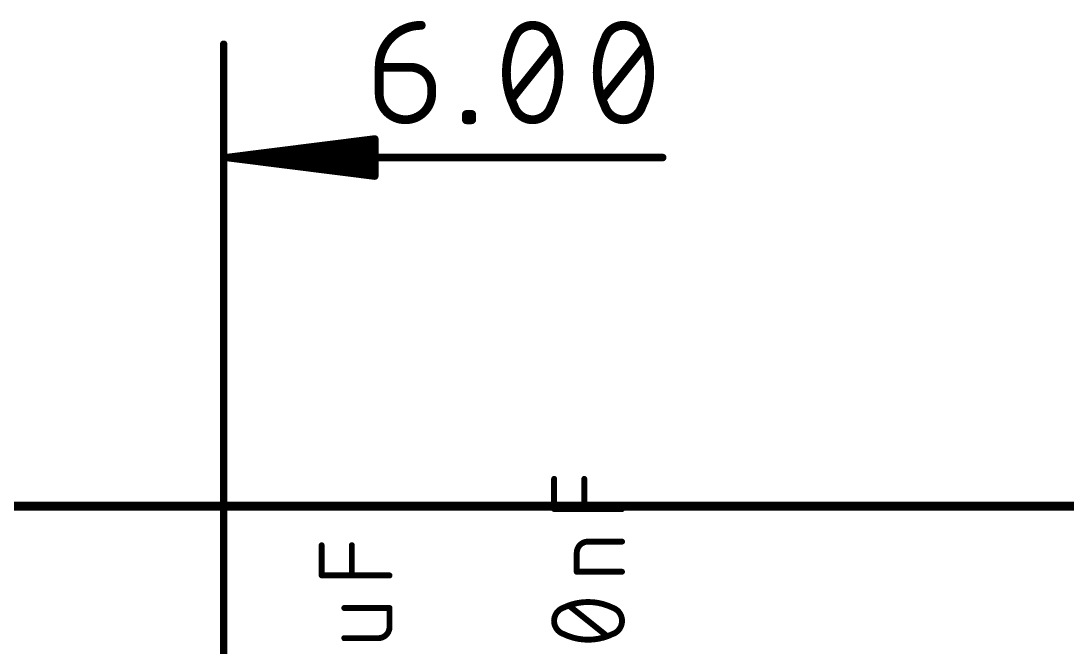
# Model space of a CAD drawing. Extents: x -6 to 135, y -6 to 36.
# Drawn here: x 33.51 to 51.51, y 23.57 to 34.36 of the extents above; entities that cross this region are included whole.
import ezdxf

# ---------------------------------------------------------------- set-up
doc = ezdxf.new("R2010")
doc.units = 0
for name, color, linetype in [('1', 12, 'CONTINUOUS'), ('16', 132, 'CONTINUOUS'), ('20', 31, 'CONTINUOUS'), ('27', 253, 'CONTINUOUS'), ('47', 253, 'CONTINUOUS')]:
    doc.layers.add(name, color=color, linetype=linetype)

msp = doc.modelspace()

# ---------------------------------------------------------------- linework, layer by layer
at = {"layer": '1', "const_width": 0.1524}
msp.add_lwpolyline([(121, 26), (30, 26)], dxfattribs=at)
at = {"layer": '16', "const_width": 0.1524}
msp.add_lwpolyline([(121, 26), (30, 26)], dxfattribs=at)
at = {"layer": '20'}
msp.add_line((119, 26), (32, 26), dxfattribs=at)
at = {"layer": '27', "const_width": 0.1016}
for points in [[(42.6858, 25.952), (42.6858, 26.4712)], [(43.2051, 25.952), (43.2051, 26.4712)], [(43.8542, 25.952), (42.6858, 25.952)], [(43.27, 25.3909), (43.8542, 25.3909)], [(38.6858, 24.809), (38.6858, 25.3282)], [(39.2051, 24.809), (39.2051, 25.3282)], [(43.0753, 24.8716), (43.0753, 25.1962)], [(39.8542, 24.809), (38.6858, 24.809)], [(43.8542, 24.8716), (43.0753, 24.8716)], [(43.5946, 23.7667), (42.9454, 24.286)], [(39.8542, 24.2479), (39.0753, 24.2479)], [(39.8542, 23.9233), (39.8542, 24.2479)], [(39.0753, 23.7286), (39.6595, 23.7286)]]:
    msp.add_lwpolyline(points, dxfattribs=at)
at = {"layer": '27'}
for points, const_width in [([(42.7112, 26.4712, 1), (42.6604, 26.4712)], 0.0508), ([(43.2305, 26.4712, 1), (43.1797, 26.4712)], 0.0508), ([(42.6858, 25.9774, 1), (42.6858, 25.9265)], 0.0508), ([(42.6604, 25.952, 1), (42.7112, 25.952)], 0.0508), ([(43.1797, 25.952, 1), (43.2305, 25.952)], 0.0508), ([(43.8542, 25.9265, 1), (43.8542, 25.9774)], 0.0508), ([(43.27, 25.3909, 0.4142), (43.0753, 25.1962)], 0.1016), ([(43.27, 25.4163, 1), (43.27, 25.3655)], 0.0508), ([(43.27, 25.3655, 1), (43.27, 25.4163)], 0.0508), ([(43.8542, 25.3655, 1), (43.8542, 25.4163)], 0.0508), ([(38.7112, 25.3282, 1), (38.6604, 25.3282)], 0.0508), ([(39.2305, 25.3282, 1), (39.1797, 25.3282)], 0.0508), ([(43.1007, 25.1962, 1), (43.0499, 25.1962)], 0.0508), ([(43.0499, 25.1962, 1), (43.1007, 25.1962)], 0.0508), ([(38.6858, 24.8344, 1), (38.6858, 24.7836)], 0.0508), ([(39.8542, 24.7836, 1), (39.8542, 24.8344)], 0.0508), ([(43.0753, 24.897, 1), (43.0753, 24.8462)], 0.0508), ([(43.0499, 24.8716, 1), (43.1007, 24.8716)], 0.0508), ([(43.8542, 24.8462, 1), (43.8542, 24.897)], 0.0508), ([(38.6604, 24.809, 1), (38.7112, 24.809)], 0.0508), ([(39.1797, 24.809, 1), (39.2305, 24.809)], 0.0508), ([(42.8481, 24.2535, 0.3205), (42.6858, 24.0263)], 0.1016), ([(42.8369, 24.2764, 1), (42.8592, 24.2307)], 0.0508), ([(43.27, 24.3509, 0.1139), (42.8481, 24.2535)], 0.1016), ([(42.8563, 24.2295, 1), (42.8398, 24.2776)], 0.0508), ([(42.9613, 24.3058, 1), (42.9296, 24.2662)], 0.0508), ([(43.6919, 24.2535, 0.1139), (43.27, 24.3509)], 0.1016), ([(43.27, 24.3763, 1), (43.27, 24.3255)], 0.0508), ([(43.27, 24.3255, 1), (43.27, 24.3763)], 0.0508), ([(43.7002, 24.2776, 1), (43.6837, 24.2295)], 0.0508), ([(43.8542, 24.0263, 0.3205), (43.6919, 24.2535)], 0.1016), ([(43.6808, 24.2307, 1), (43.7031, 24.2764)], 0.0508), ([(39.0753, 24.2733, 1), (39.0753, 24.2225)], 0.0508), ([(39.8796, 24.2479, 1), (39.8288, 24.2479)], 0.0508), ([(39.8542, 24.2225, 1), (39.8542, 24.2733)], 0.0508), ([(39.6595, 23.7286, 0.4142), (39.8542, 23.9233)], 0.1016), ([(39.8796, 23.9233, 1), (39.8288, 23.9233)], 0.0508), ([(39.8288, 23.9233, 1), (39.8796, 23.9233)], 0.0508), ([(42.6858, 24.0263, 0.3205), (42.8481, 23.7992)], 0.1016), ([(42.7112, 24.0263, 1), (42.6604, 24.0263)], 0.0508), ([(42.6604, 24.0263, 1), (42.7112, 24.0263)], 0.0508), ([(43.6919, 23.7992, 0.3205), (43.8542, 24.0263)], 0.1016), ([(43.8796, 24.0263, 1), (43.8288, 24.0263)], 0.0508), ([(43.8288, 24.0263, 1), (43.8796, 24.0263)], 0.0508), ([(39.0753, 23.754, 1), (39.0753, 23.7032)], 0.0508), ([(39.6595, 23.754, 1), (39.6595, 23.7032)], 0.0508), ([(39.6595, 23.7032, 1), (39.6595, 23.754)], 0.0508), ([(42.8592, 23.822, 1), (42.8369, 23.7763)], 0.0508), ([(42.8481, 23.7992, 0.1139), (43.27, 23.7018)], 0.1016), ([(42.8398, 23.7751, 1), (42.8563, 23.8232)], 0.0508), ([(43.27, 23.7018, 0.1139), (43.6919, 23.7992)], 0.1016), ([(43.5787, 23.7469, 1), (43.6104, 23.7865)], 0.0508), ([(43.6837, 23.8232, 1), (43.7002, 23.7751)], 0.0508), ([(43.7031, 23.7763, 1), (43.6808, 23.822)], 0.0508), ([(43.27, 23.7272, 1), (43.27, 23.6764)], 0.0508), ([(43.27, 23.6764, 1), (43.27, 23.7272)], 0.0508)]:
    msp.add_lwpolyline(points, format="xyb", dxfattribs=dict(at, const_width=const_width))
at = {"layer": '47'}
for points, const_width in [([(40.3987, 34.2803, 0.4142), (39.6762, 33.5578)], 0.1524), ([(40.3987, 34.2422, 1), (40.3987, 34.3184)], 0.0762), ([(42.3161, 34.2803, 0.3205), (42, 34.0545)], 0.1524), ([(42.6322, 34.0545, 0.3205), (42.3161, 34.2803)], 0.1524), ([(42.3161, 34.3184, 1), (42.3161, 34.2422)], 0.0762), ([(42.3161, 34.2422, 1), (42.3161, 34.3184)], 0.0762), ([(43.8792, 34.2803, 0.3205), (43.5632, 34.0545)], 0.1524), ([(44.1953, 34.0545, 0.3205), (43.8792, 34.2803)], 0.1524), ([(43.8792, 34.3184, 1), (43.8792, 34.2422)], 0.0762), ([(43.8792, 34.2422, 1), (43.8792, 34.3184)], 0.0762), ([(42, 34.0545, 0.1139), (41.8646, 33.4675)], 0.1524), ([(41.964, 34.0669, 1), (42.0361, 34.0422)], 0.0762), ([(42.0343, 34.0378, 1), (41.9658, 34.0712)], 0.0762), ([(42.7677, 33.4675, 0.1139), (42.6322, 34.0545)], 0.1524), ([(42.6665, 34.0712, 1), (42.598, 34.0378)], 0.0762), ([(42.5962, 34.0422, 1), (42.6683, 34.0669)], 0.0762), ([(43.5632, 34.0545, 0.1139), (43.4277, 33.4675)], 0.1524), ([(43.5271, 34.0669, 1), (43.5992, 34.0422)], 0.0762), ([(43.5974, 34.0378, 1), (43.5289, 34.0712)], 0.0762), ([(44.3308, 33.4675, 0.1139), (44.1953, 34.0545)], 0.1524), ([(44.2296, 34.0712, 1), (44.1611, 34.0378)], 0.0762), ([(44.1593, 34.0422, 1), (44.2314, 34.0669)], 0.0762), ([(37.0325, 33.954, 1), (36.9675, 33.954)], 0.065), ([(42.7071, 33.8953, 1), (42.6476, 33.9429)], 0.0762), ([(44.2702, 33.8953, 1), (44.2107, 33.9429)], 0.0762), ([(39.6762, 33.5959, 1), (39.6762, 33.5197)], 0.0762), ([(39.7143, 33.5578, 1), (39.6381, 33.5578)], 0.0762), ([(39.6381, 33.5578, 1), (39.7143, 33.5578)], 0.0762), ([(40.5793, 33.1966, 0.4142), (40.2181, 33.5578)], 0.1524), ([(40.2181, 33.5959, 1), (40.2181, 33.5197)], 0.0762), ([(40.2181, 33.5197, 1), (40.2181, 33.5959)], 0.0762), ([(41.8646, 33.4675, 0.1139), (42, 32.8805)], 0.1524), ([(41.9027, 33.4675, 1), (41.8265, 33.4675)], 0.0762), ([(41.8265, 33.4675, 1), (41.9027, 33.4675)], 0.0762), ([(42.6322, 32.8805, 0.1139), (42.7677, 33.4675)], 0.1524), ([(42.8058, 33.4675, 1), (42.7296, 33.4675)], 0.0762), ([(42.7296, 33.4675, 1), (42.8058, 33.4675)], 0.0762), ([(43.4277, 33.4675, 0.1139), (43.5632, 32.8805)], 0.1524), ([(43.4658, 33.4675, 1), (43.3896, 33.4675)], 0.0762), ([(43.3896, 33.4675, 1), (43.4658, 33.4675)], 0.0762), ([(44.1953, 32.8805, 0.1139), (44.3308, 33.4675)], 0.1524), ([(44.3689, 33.4675, 1), (44.2927, 33.4675)], 0.0762), ([(44.2927, 33.4675, 1), (44.3689, 33.4675)], 0.0762), ([(39.6762, 33.1063, 1), (40.5793, 33.1063)], 0.1524), ([(39.7143, 33.1063, 1), (39.6381, 33.1063)], 0.0762), ([(39.6381, 33.1063, 1), (39.7143, 33.1063)], 0.0762), ([(40.6174, 33.1966, 1), (40.5412, 33.1966)], 0.0762), ([(40.5412, 33.1966, 1), (40.6174, 33.1966)], 0.0762), ([(40.6174, 33.1063, 1), (40.5412, 33.1063)], 0.0762), ([(40.5412, 33.1063, 1), (40.6174, 33.1063)], 0.0762), ([(41.9251, 33.0397, 1), (41.9846, 32.9921)], 0.0762), ([(42, 32.8805, 0.3205), (42.3161, 32.6547)], 0.1524), ([(42.0361, 32.8928, 1), (41.964, 32.8681)], 0.0762), ([(42.3161, 32.6547, 0.3205), (42.6322, 32.8805)], 0.1524), ([(42.6683, 32.8681, 1), (42.5962, 32.8928)], 0.0762), ([(43.4882, 33.0397, 1), (43.5478, 32.9921)], 0.0762), ([(43.5992, 32.8928, 1), (43.5271, 32.8681)], 0.0762), ([(43.5632, 32.8805, 0.3205), (43.8792, 32.6547)], 0.1524), ([(43.8792, 32.6547, 0.3205), (44.1953, 32.8805)], 0.1524), ([(44.2314, 32.8681, 1), (44.1593, 32.8928)], 0.0762), ([(41.2149, 32.745, 1), (41.1387, 32.745)], 0.0762), ([(41.1768, 32.7831, 1), (41.1768, 32.7069)], 0.0762), ([(41.3052, 32.745, 1), (41.229, 32.745)], 0.0762), ([(41.2671, 32.7069, 1), (41.2671, 32.7831)], 0.0762), ([(41.9658, 32.8638, 1), (42.0343, 32.8972)], 0.0762), ([(42.598, 32.8972, 1), (42.6665, 32.8638)], 0.0762), ([(43.5289, 32.8638, 1), (43.5974, 32.8972)], 0.0762), ([(44.1611, 32.8972, 1), (44.2296, 32.8638)], 0.0762), ([(41.1768, 32.6928, 1), (41.1768, 32.6166)], 0.0762), ([(41.1387, 32.6547, 1), (41.2149, 32.6547)], 0.0762), ([(41.229, 32.6547, 1), (41.3052, 32.6547)], 0.0762), ([(41.2671, 32.6166, 1), (41.2671, 32.6928)], 0.0762), ([(42.3161, 32.6928, 1), (42.3161, 32.6166)], 0.0762), ([(42.3161, 32.6166, 1), (42.3161, 32.6928)], 0.0762), ([(43.8792, 32.6928, 1), (43.8792, 32.6166)], 0.0762), ([(43.8792, 32.6166, 1), (43.8792, 32.6928)], 0.0762), ([(39.6325, 32.3232, 1), (39.5675, 32.3232)], 0.065), ([(39.6041, 32.291, 1), (39.5959, 32.3555)], 0.065), ([(39.6033, 32.2317, 1), (39.5967, 32.2963)], 0.065), ([(37.065, 32.0365, 1), (37.065, 31.9715)], 0.065), ([(37.0691, 32.0362, 1), (37.0609, 31.9718)], 0.065), ([(37.0633, 32.0365, 1), (37.0667, 31.9715)], 0.065), ([(37.0667, 32.0365, 1), (37.0633, 31.9715)], 0.065), ([(37.0683, 32.0363, 1), (37.0617, 31.9717)], 0.065), ([(37.0617, 32.0363, 1), (37.0683, 31.9717)], 0.065), ([(37.0609, 32.0362, 1), (37.0691, 31.9718)], 0.065), ([(39.6017, 32.1015, 1), (39.5983, 32.1665)], 0.065), ([(44.5539, 31.9715, 1), (44.5539, 32.0365)], 0.065), ([(39.5983, 31.8415, 1), (39.6017, 31.9065)], 0.065), ([(39.5675, 31.6848, 1), (39.6325, 31.6848)], 0.065), ([(39.5959, 31.6525, 1), (39.6041, 31.717)], 0.065), ([(39.5967, 31.7117, 1), (39.6033, 31.7763)], 0.065)]:
    msp.add_lwpolyline(points, format="xyb", dxfattribs=dict(at, const_width=const_width))
for points, const_width in [([(37, 16), (37, 33.954)], 0.13), ([(41.9549, 33.0159), (42.6774, 33.9191)], 0.1524), ([(43.518, 33.0159), (44.2405, 33.9191)], 0.1524), ([(39.6762, 33.5578), (40.2181, 33.5578)], 0.1524), ([(39.6762, 33.1063), (39.6762, 33.5578)], 0.1524), ([(40.5793, 33.1966), (40.5793, 33.1063)], 0.1524), ([(41.1768, 32.6547), (41.1768, 32.745)], 0.1524), ([(41.1768, 32.745), (41.2671, 32.745)], 0.1524), ([(41.2671, 32.745), (41.2671, 32.6547)], 0.1524), ([(41.2671, 32.6547), (41.1768, 32.6547)], 0.1524), ([(37.065, 32.004), (39.6, 32.3232)], 0.13), ([(37.065, 32.004), (39.6, 32.264)], 0.13), ([(39.6, 32.3232), (39.6, 31.6848)], 0.13), ([(37.065, 32.004), (39.6, 32.134)], 0.13), ([(37.065, 32.004), (44.5539, 32.004)], 0.13), ([(39.6, 31.6848), (37.065, 32.004)], 0.13), ([(39.6, 31.874), (37.065, 32.004)], 0.13), ([(39.6, 31.744), (37.065, 32.004)], 0.13)]:
    msp.add_lwpolyline(points, dxfattribs=dict(at, const_width=const_width))

doc.saveas('drawing.dxf')
